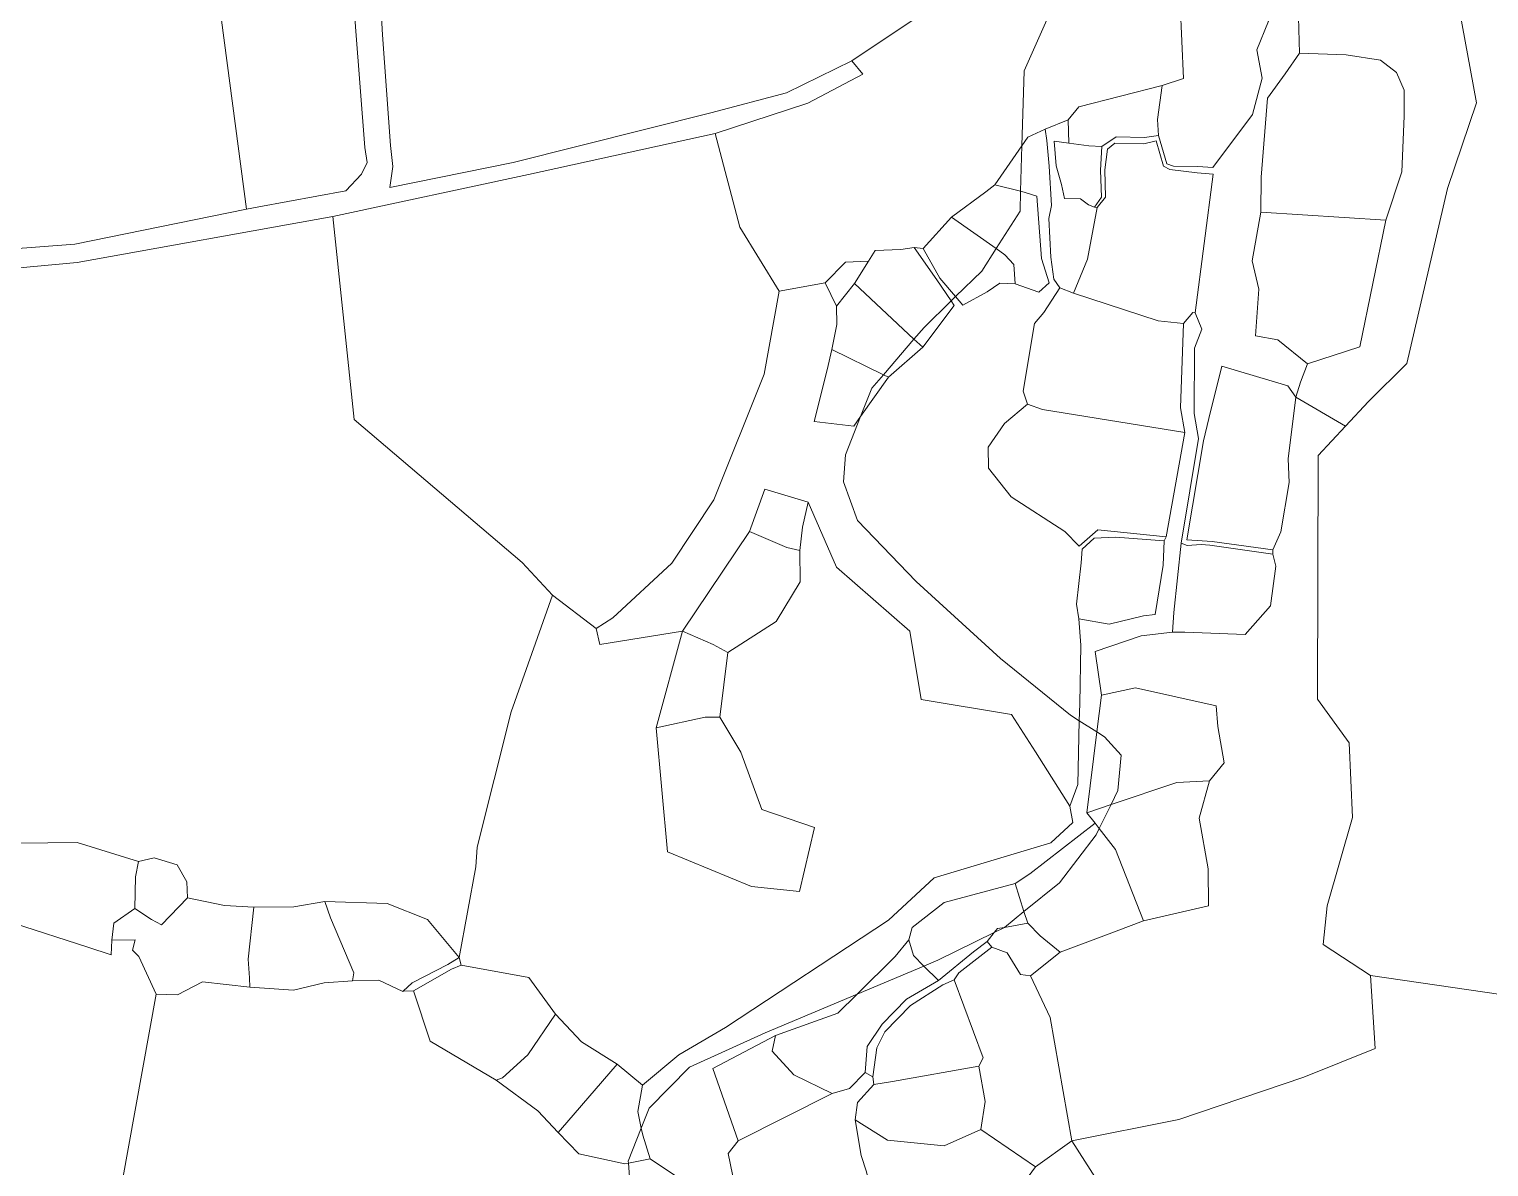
# Model space of a CAD drawing. Header units: metres. Extents: x 542555 to 550520, y 1840485 to 1846995.
# Drawn here: x 548179.3 to 548381.9, y 1843379.2 to 1843537.3 of the extents above; entities that cross this region are included whole.
import ezdxf

# ---------------------------------------------------------------- set-up
doc = ezdxf.new("R2010")
doc.units = ezdxf.units.M
doc.header["$MEASUREMENT"] = 0
doc.layers.add('Level 30', color=7, linetype='Continuous', lineweight=0)

msp = doc.modelspace()

# ---------------------------------------------------------------- linework, layer by layer
at = {"layer": 'Level 30', "color": 7, "linetype": 'Continuous', "lineweight": 0, "flags": 128}
for points in [[(548157.61, 1843505.25), (548185.61, 1843507.42), (548209.46, 1843512.24), (548211.17, 1843512.59), (548223.24, 1843514.79), (548225.42, 1843517.13), (548226.19, 1843518.74), (548225.89, 1843520.83), (548224.6, 1843537.57), (548222.24, 1843574.3), (548220.28, 1843589.96), (548216.44, 1843599.29), (548213.3, 1843608.33), (548213.05, 1843621.15), (548212.42, 1843626.38), (548209.85, 1843648.88), (548205.8, 1843667.67), (548199.53, 1843684.34), (548194.31, 1843691.93), (548189.15, 1843705.32), (548185.9, 1843726.38), (548153.52, 1843714.99)], [(548226.22, 1843574.08), (548228.31, 1843536.48), (548229.42, 1843521.1), (548229.75, 1843518.17), (548229.35, 1843515.26), (548246.49, 1843518.73), (548273.93, 1843525.64), (548284.41, 1843528.44), (548293.51, 1843532.85), (548295.01, 1843531.03), (548287.39, 1843526.97), (548274.5, 1843522.79), (548248.61, 1843517.06), (548221.44, 1843511.26), (548185.95, 1843504.86), (548158.36, 1843502.3)], [(548334.78, 1843560.49), (548293.51, 1843532.85), (548284.41, 1843528.44), (548273.93, 1843525.64), (548246.49, 1843518.73), (548229.35, 1843515.26), (548229.75, 1843518.17), (548229.42, 1843521.1), (548228.31, 1843536.48), (548226.22, 1843574.08)], [(548395.01, 1843401.49), (548365.5, 1843405.8), (548358.95, 1843410.14), (548359.47, 1843415.5), (548362.99, 1843427.74), (548362.52, 1843438.13), (548358.15, 1843444.21), (548358.24, 1843478.05), (548362.03, 1843482.11), (548365.22, 1843485.53), (548370.54, 1843490.83), (548376.19, 1843515.15), (548380.22, 1843527.02), (548377.8, 1843540.12), (548374.48, 1843550.09), (548396.39, 1843551.88)], [(548355.44, 1843540.62), (548355.62, 1843533.91), (548353.64, 1843531.07), (548351.19, 1843527.69), (548350.34, 1843516.71), (548350.26, 1843511.85), (548349.07, 1843505.08), (548350, 1843501.16), (548349.54, 1843494.67), (548352.62, 1843494.09), (548356.76, 1843490.76), (548355.77, 1843488.22), (548355.77, 1843488.22), (548355.14, 1843486.16), (548354.01, 1843487.73), (548344.86, 1843490.46), (548343.04, 1843483.17), (548342.32, 1843480.09), (548340.02, 1843466.31), (548342.14, 1843466.18), (548343.5, 1843466.08), (548351.94, 1843464.96), (548351.92, 1843464.33), (548343.21, 1843465.59), (548341.98, 1843465.68), (548340.05, 1843465.54), (548339.23, 1843465.87), (548341.64, 1843480.4), (548341.01, 1843483.9), (548341.08, 1843492.95), (548342.07, 1843495.59), (548341.18, 1843497.87), (548343.65, 1843517.12), (548341.44, 1843517.32), (548337.65, 1843517.76), (548336.78, 1843518.23), (548335.72, 1843521.76), (548334.01, 1843521.33), (548329.99, 1843521.41), (548328.97, 1843520.6), (548328.63, 1843517.74), (548328.7, 1843513.94), (548327.55, 1843512.5), (548327.2, 1843512.56), (548328.13, 1843513.94), (548328, 1843517.67), (548328.19, 1843520.98), (548330.21, 1843522.33), (548334.11, 1843522.21), (548336.07, 1843522.48), (548337.23, 1843518.54), (548338.13, 1843518.23), (548341.53, 1843518.19), (548343.59, 1843518.04), (548349.11, 1843525.43), (548350.45, 1843530.47), (548349.7, 1843534.4), (548351.34, 1843538.38)], [(548158.36, 1843502.3), (548185.95, 1843504.86), (548221.44, 1843511.26), (548224.41, 1843483.04), (548247.7, 1843463.2), (548251.94, 1843458.66), (548246.18, 1843442.44), (548241.49, 1843423.62), (548241.31, 1843420.91), (548241.31, 1843420.91), (548238.97, 1843408.33), (548234.6, 1843413.6), (548229, 1843415.81), (548220.31, 1843416.11), (548216.01, 1843415.36), (548210.46, 1843415.31), (548206.4, 1843415.55), (548201.24, 1843416.6), (548201.18, 1843418.84), (548199.83, 1843421.18), (548196.62, 1843422.17), (548194.45, 1843421.64), (548185.93, 1843424.28), (548177.81, 1843424.18)], [(548189.34, 1843361.27), (548196.91, 1843403.22), (548199.86, 1843403.11), (548203.33, 1843404.94), (548209.89, 1843404.2), (548215.97, 1843403.78), (548220.25, 1843404.77), (548224.16, 1843405.06), (548227.82, 1843405.18), (548231.17, 1843403.6), (548231.21, 1843403.64), (548232.63, 1843403.66), (548234.95, 1843396.69), (548244.1, 1843391.26), (548249.91, 1843386.99), (548252.7, 1843384.01), (548255.58, 1843381.06), (548261.96, 1843379.63), (548262.4719, 1843379.733), (548262.99, 1843372.7)], [(548269.72, 1843377.5), (548265.49, 1843380.34), (548264.47, 1843383.61), (548264.2609, 1843384.6071), (548265.35, 1843387.36), (548270.96, 1843393.08), (548281.45, 1843397.84), (548294.2127, 1843403.2093), (548291.55, 1843400.56), (548282.88, 1843397.49), (548274.2, 1843392.88), (548277.71, 1843382.83), (548276.34, 1843381.09), (548277.89, 1843373.46)]]:
    msp.add_lwpolyline(points, dxfattribs=at)
for points in [[(548224.6, 1843537.57), (548225.89, 1843520.83), (548226.19, 1843518.74), (548225.42, 1843517.13), (548223.24, 1843514.79), (548211.17, 1843512.59), (548209.46, 1843512.24), (548200.61, 1843579.16), (548220.28, 1843589.96), (548222.24, 1843574.3), (548224.6, 1843537.57)], [(548200.61, 1843579.16), (548209.46, 1843512.24), (548185.61, 1843507.42), (548157.61, 1843505.25), (548153.79, 1843505.67), (548142.92, 1843547.03), (548200.61, 1843579.16)], [(548334.78, 1843560.49), (548334.67, 1843551.66), (548336.1904, 1843549.4344), (548328.43, 1843544.73), (548321.1, 1843539.83), (548317.41, 1843531.49), (548317.106, 1843521.0834), (548313.34, 1843515.64), (548312.1, 1843514.67), (548307.32, 1843511.13), (548303.38, 1843506.79), (548302.16, 1843506.95), (548300.29, 1843506.65), (548296.74, 1843506.54), (548295.8, 1843505.05), (548292.6, 1843504.91), (548289.79, 1843502.04), (548283.42, 1843500.85), (548277.96, 1843509.74), (548274.5, 1843522.79), (548287.39, 1843526.97), (548295.01, 1843531.03), (548293.51, 1843532.85), (548334.78, 1843560.49)], [(548374.48, 1843550.09), (548377.8, 1843540.12), (548380.22, 1843527.02), (548376.19, 1843515.15), (548370.54, 1843490.83), (548365.22, 1843485.53), (548362.03, 1843482.11), (548355.14, 1843486.16), (548355.77, 1843488.22), (548356.76, 1843490.76), (548364.01, 1843493.15), (548367.62, 1843510.72), (548369.86, 1843517.47), (548370.16, 1843525.16), (548370.16, 1843528.77), (548369.12, 1843531.24), (548366.91, 1843532.95), (548362.14, 1843533.7), (548355.62, 1843533.91), (548355.44, 1843540.62), (548373.6, 1843540.78), (548371.14, 1843550.78), (548374.48, 1843550.09)], [(548338.83, 1843546), (548339.55, 1843530.42), (548336.59, 1843529.44), (548325.02, 1843526.46), (548323.52, 1843524.67), (548320.32, 1843523.36), (548317.92, 1843522.26), (548317.106, 1843521.0834), (548317.41, 1843531.49), (548321.1, 1843539.83), (548328.43, 1843544.73), (548336.1904, 1843549.4344), (548336.33, 1843549.23), (548338.83, 1843546)], [(548337.23, 1843518.54), (548336.07, 1843522.48), (548335.92, 1843524.7), (548336.59, 1843529.44), (548339.55, 1843530.42), (548338.83, 1843546), (548341.68, 1843546.86), (548343.36, 1843546.57), (548345.31, 1843545.14), (548351.34, 1843538.38), (548349.7, 1843534.4), (548350.45, 1843530.47), (548349.11, 1843525.43), (548343.59, 1843518.04), (548341.53, 1843518.19), (548338.13, 1843518.23), (548337.23, 1843518.54)], [(548355.62, 1843533.91), (548362.14, 1843533.7), (548366.91, 1843532.95), (548369.12, 1843531.24), (548370.16, 1843528.77), (548370.16, 1843525.16), (548369.86, 1843517.47), (548367.62, 1843510.72), (548350.26, 1843511.85), (548350.34, 1843516.71), (548351.19, 1843527.69), (548353.64, 1843531.07), (548355.62, 1843533.91)], [(548323.52, 1843524.67), (548325.02, 1843526.46), (548336.59, 1843529.44), (548335.92, 1843524.7), (548336.07, 1843522.48), (548334.11, 1843522.21), (548330.21, 1843522.33), (548328.19, 1843520.98), (548326.38, 1843521.05), (548323.63, 1843521.42), (548323.52, 1843524.67)], [(548327.2, 1843512.56), (548327.55, 1843512.5), (548326.2, 1843505.32), (548324.26, 1843500.6), (548322.37, 1843501.34), (548321.55, 1843502.53), (548321.1, 1843505.61), (548320.83, 1843510.95), (548321.21, 1843512.78), (548320.9, 1843518.25), (548320.58, 1843521.82), (548320.32, 1843523.36), (548323.52, 1843524.67), (548323.63, 1843521.42), (548321.57, 1843521.71), (548321.87, 1843518.27), (548322.58, 1843515.69), (548323.02, 1843513.74), (548325.22, 1843513.72), (548326.33, 1843512.86), (548327.2, 1843512.56)], [(548274.5, 1843522.79), (548277.96, 1843509.74), (548283.42, 1843500.85), (548281.31, 1843489.34), (548274.34, 1843471.87), (548268.52, 1843463.11), (548260.29, 1843455.48), (548258.01, 1843454.02), (548251.94, 1843458.66), (548247.7, 1843463.2), (548224.41, 1843483.04), (548221.44, 1843511.26), (548248.61, 1843517.06), (548274.5, 1843522.79)], [(548317.9, 1843485.18), (548314.7, 1843482.5), (548312.43, 1843479.22), (548312.48, 1843476.28), (548315.63, 1843472.28), (548323.06, 1843467.49), (548325.04, 1843465.45), (548327.63, 1843467.7), (548337.15, 1843466.76), (548336.84, 1843466.17), (548330.1, 1843466.7), (548327.13, 1843466.56), (548325.48, 1843465.05), (548325.34, 1843463.15), (548324.7, 1843457.38), (548325.01, 1843455.36), (548325.28, 1843451.72), (548325.13, 1843443.56), (548325.0709, 1843441.1907), (548323.85, 1843441.97), (548314.12, 1843449.86), (548302.44, 1843460.56), (548294.26, 1843469.03), (548292.33, 1843474.38), (548292.6, 1843478.16), (548294.7158, 1843483.4581), (548298.6, 1843488.92), (548303.34, 1843493.08), (548307.7, 1843498.9), (548307.2782, 1843499.5188), (548307.8862, 1843500.1124), (548308.9, 1843498.91), (548312.27, 1843500.78), (548314.04, 1843502), (548316.17, 1843501.89), (548319.43, 1843500.74), (548320.88, 1843502.02), (548319.84, 1843505.41), (548319.17, 1843514.09), (548316.94, 1843514.74), (548316.9208, 1843514.7448), (548317.106, 1843521.0834), (548317.92, 1843522.26), (548320.32, 1843523.36), (548320.58, 1843521.82), (548320.9, 1843518.25), (548321.21, 1843512.78), (548320.83, 1843510.95), (548321.1, 1843505.61), (548321.55, 1843502.53), (548322.37, 1843501.34), (548320.17, 1843497.91), (548318.86, 1843496.39), (548317.27, 1843486.97), (548317.9, 1843485.18)], [(548313.34, 1843515.64), (548317.106, 1843521.0834), (548316.9208, 1843514.7448), (548313.34, 1843515.64)], [(548323.63, 1843521.42), (548326.38, 1843521.05), (548328.19, 1843520.98), (548328, 1843517.67), (548328.13, 1843513.94), (548327.2, 1843512.56), (548326.33, 1843512.86), (548325.22, 1843513.72), (548323.02, 1843513.74), (548322.58, 1843515.69), (548321.87, 1843518.27), (548321.57, 1843521.71), (548323.63, 1843521.42)], [(548343.65, 1843517.12), (548341.18, 1843497.87), (548340.84, 1843497.91), (548339.55, 1843496.39), (548336.01, 1843496.76), (548324.26, 1843500.6), (548326.2, 1843505.32), (548327.55, 1843512.5), (548328.7, 1843513.94), (548328.63, 1843517.74), (548328.97, 1843520.6), (548329.99, 1843521.41), (548334.01, 1843521.33), (548335.72, 1843521.76), (548336.78, 1843518.23), (548337.65, 1843517.76), (548341.44, 1843517.32), (548343.65, 1843517.12)], [(548313.34, 1843515.64), (548316.9208, 1843514.7448), (548316.84, 1843511.98), (548313.5173, 1843506.7835), (548307.32, 1843511.13), (548312.1, 1843514.67), (548313.34, 1843515.64)], [(548316.9208, 1843514.7448), (548316.94, 1843514.74), (548319.17, 1843514.09), (548319.84, 1843505.41), (548320.88, 1843502.02), (548319.43, 1843500.74), (548316.17, 1843501.89), (548315.96, 1843504.56), (548314.72, 1843505.94), (548313.5173, 1843506.7835), (548316.84, 1843511.98), (548316.9208, 1843514.7448)], [(548364.01, 1843493.15), (548356.76, 1843490.76), (548352.62, 1843494.09), (548349.54, 1843494.67), (548350, 1843501.16), (548349.07, 1843505.08), (548350.26, 1843511.85), (548367.62, 1843510.72), (548364.01, 1843493.15)], [(548307.32, 1843511.13), (548313.5173, 1843506.7835), (548311.52, 1843503.66), (548307.8862, 1843500.1124), (548305.73, 1843502.67), (548303.38, 1843506.79), (548307.32, 1843511.13)], [(548302.16, 1843506.95), (548305.28, 1843502.45), (548307.2782, 1843499.5188), (548303.51, 1843495.84), (548302.1212, 1843494.2165), (548293.86, 1843501.92), (548295.8, 1843505.05), (548296.74, 1843506.54), (548300.29, 1843506.65), (548302.16, 1843506.95)], [(548303.38, 1843506.79), (548305.73, 1843502.67), (548307.8862, 1843500.1124), (548307.2782, 1843499.5188), (548305.28, 1843502.45), (548302.16, 1843506.95), (548303.38, 1843506.79)], [(548308.9, 1843498.91), (548307.8862, 1843500.1124), (548311.52, 1843503.66), (548313.5173, 1843506.7835), (548314.72, 1843505.94), (548315.96, 1843504.56), (548316.17, 1843501.89), (548314.04, 1843502), (548312.27, 1843500.78), (548308.9, 1843498.91)], [(548295.8, 1843505.05), (548293.86, 1843501.92), (548291.36, 1843498.79), (548289.79, 1843502.04), (548292.6, 1843504.91), (548295.8, 1843505.05)], [(548324.85, 1843432.33), (548323.77, 1843429.34), (548319, 1843436.87), (548315.64, 1843442.09), (548303.13, 1843444.15), (548301.56, 1843453.64), (548291.36, 1843462.54), (548287.44, 1843471.56), (548281.4, 1843473.38), (548279.27, 1843467.49), (548269.97, 1843453.66), (548258.5, 1843451.79), (548258.01, 1843454.02), (548260.29, 1843455.48), (548268.52, 1843463.11), (548274.34, 1843471.87), (548281.31, 1843489.34), (548283.42, 1843500.85), (548289.79, 1843502.04), (548291.36, 1843498.79), (548291.42, 1843496.26), (548290.72, 1843492.75), (548290.08, 1843489.95), (548288.24, 1843482.79), (548293.75, 1843482.1), (548294.7158, 1843483.4581), (548292.6, 1843478.16), (548292.33, 1843474.38), (548294.26, 1843469.03), (548302.44, 1843460.56), (548314.12, 1843449.86), (548323.85, 1843441.97), (548325.0709, 1843441.1907), (548324.85, 1843432.33)], [(548293.86, 1843501.92), (548302.1212, 1843494.2165), (548297.8868, 1843489.2666), (548290.72, 1843492.75), (548291.42, 1843496.26), (548291.36, 1843498.79), (548293.86, 1843501.92)], [(548319.95, 1843484.43), (548317.9, 1843485.18), (548317.27, 1843486.97), (548318.86, 1843496.39), (548320.17, 1843497.91), (548322.37, 1843501.34), (548324.26, 1843500.6), (548336.01, 1843496.76), (548339.55, 1843496.39), (548339.12, 1843484.66), (548339.7, 1843481.25), (548319.95, 1843484.43)], [(548307.2782, 1843499.5188), (548307.7, 1843498.9), (548303.34, 1843493.08), (548302.1212, 1843494.2165), (548303.51, 1843495.84), (548307.2782, 1843499.5188)], [(548341.18, 1843497.87), (548342.07, 1843495.59), (548341.08, 1843492.95), (548341.01, 1843483.9), (548341.64, 1843480.4), (548339.23, 1843465.87), (548338.18, 1843456.22), (548338.01, 1843453.5), (548333.68, 1843453.01), (548327.27, 1843450.82), (548328.14, 1843444.77), (548327.4996, 1843439.6405), (548325.0709, 1843441.1907), (548325.13, 1843443.56), (548325.28, 1843451.72), (548325.01, 1843455.36), (548329.21, 1843454.63), (548334, 1843455.78), (548335.59, 1843455.98), (548336.7, 1843462.8), (548336.84, 1843466.17), (548337.15, 1843466.76), (548339.7, 1843481.25), (548339.12, 1843484.66), (548339.55, 1843496.39), (548340.84, 1843497.91), (548341.18, 1843497.87)], [(548302.1212, 1843494.2165), (548303.34, 1843493.08), (548298.6, 1843488.92), (548297.8868, 1843489.2666), (548302.1212, 1843494.2165)], [(548290.72, 1843492.75), (548297.8868, 1843489.2666), (548296.29, 1843487.4), (548294.7158, 1843483.4581), (548293.75, 1843482.1), (548288.24, 1843482.79), (548290.08, 1843489.95), (548290.72, 1843492.75)], [(548353.05, 1843467.44), (548351.94, 1843464.96), (548343.5, 1843466.08), (548342.14, 1843466.18), (548340.02, 1843466.31), (548342.32, 1843480.09), (548343.04, 1843483.17), (548344.86, 1843490.46), (548354.01, 1843487.73), (548355.14, 1843486.16), (548354.06, 1843477.6), (548354.19, 1843474.28), (548353.05, 1843467.44)], [(548298.6, 1843488.92), (548294.7158, 1843483.4581), (548296.29, 1843487.4), (548297.8868, 1843489.2666), (548298.6, 1843488.92)], [(548365.5, 1843405.8), (548366.14, 1843395.66), (548356.26, 1843391.69), (548338.89, 1843385.83), (548324.05, 1843382.84), (548321.03, 1843399.98), (548318.28, 1843405.75), (548322.4, 1843409.03), (548328.47, 1843411.34), (548334, 1843413.41), (548343.03, 1843415.49), (548342.94, 1843420.61), (548341.71, 1843427.68), (548343.14, 1843432.83), (548345.2, 1843435.35), (548344.32, 1843440.4), (548344.06, 1843443.25), (548332.86, 1843445.76), (548328.14, 1843444.77), (548327.27, 1843450.82), (548333.68, 1843453.01), (548338.01, 1843453.5), (548339.7, 1843453.51), (548348.12, 1843453.19), (548351.61, 1843457.14), (548352.36, 1843462.69), (548351.92, 1843464.33), (548351.94, 1843464.96), (548353.05, 1843467.44), (548354.19, 1843474.28), (548354.06, 1843477.6), (548355.14, 1843486.16), (548362.03, 1843482.11), (548358.24, 1843478.05), (548358.15, 1843444.21), (548362.52, 1843438.13), (548362.99, 1843427.74), (548359.47, 1843415.5), (548358.95, 1843410.14), (548365.5, 1843405.8)], [(548317.9, 1843485.18), (548319.95, 1843484.43), (548339.7, 1843481.25), (548337.15, 1843466.76), (548327.63, 1843467.7), (548325.04, 1843465.45), (548323.06, 1843467.49), (548315.63, 1843472.28), (548312.48, 1843476.28), (548312.43, 1843479.22), (548314.7, 1843482.5), (548317.9, 1843485.18)], [(548286.62, 1843468.08), (548286.26, 1843464.84), (548284.46, 1843465.25), (548279.27, 1843467.49), (548281.4, 1843473.38), (548287.44, 1843471.56), (548286.62, 1843468.08)], [(548324.18, 1843427.07), (548321.11, 1843424.23), (548304.94, 1843419.36), (548298.6, 1843413.49), (548275.95, 1843398.59), (548269.47, 1843394.81), (548264.41, 1843390.56), (548260.93, 1843393.51), (548255.98, 1843396.59), (548252.36, 1843400.46), (548248.63, 1843405.54), (548239.23, 1843407.27), (548238.97, 1843408.33), (548241.31, 1843420.91), (548241.49, 1843423.62), (548246.18, 1843442.44), (548251.94, 1843458.66), (548258.01, 1843454.02), (548258.5, 1843451.79), (548269.97, 1843453.66), (548266.34, 1843440.2), (548267.88, 1843422.97), (548279.57, 1843418.16), (548286.22, 1843417.5), (548288.3, 1843426.35), (548281.01, 1843428.87), (548278.1, 1843436.84), (548275.15, 1843441.69), (548276.28, 1843450.7), (548283, 1843455), (548286.34, 1843460.48), (548286.26, 1843464.84), (548286.62, 1843468.08), (548287.44, 1843471.56), (548291.36, 1843462.54), (548301.56, 1843453.64), (548303.13, 1843444.15), (548315.64, 1843442.09), (548319, 1843436.87), (548323.77, 1843429.34), (548324.18, 1843427.07)], [(548283, 1843455), (548276.28, 1843450.7), (548274.25, 1843451.77), (548269.97, 1843453.66), (548279.27, 1843467.49), (548284.46, 1843465.25), (548286.26, 1843464.84), (548286.34, 1843460.48), (548283, 1843455)], [(548325.01, 1843455.36), (548324.7, 1843457.38), (548325.34, 1843463.15), (548325.48, 1843465.05), (548327.13, 1843466.56), (548330.1, 1843466.7), (548336.84, 1843466.17), (548336.7, 1843462.8), (548335.59, 1843455.98), (548334, 1843455.78), (548329.21, 1843454.63), (548325.01, 1843455.36)], [(548339.7, 1843453.51), (548338.01, 1843453.5), (548338.18, 1843456.22), (548339.23, 1843465.87), (548340.05, 1843465.54), (548341.98, 1843465.68), (548343.21, 1843465.59), (548351.92, 1843464.33), (548352.36, 1843462.69), (548351.61, 1843457.14), (548348.12, 1843453.19), (548339.7, 1843453.51)], [(548276.28, 1843450.7), (548275.15, 1843441.69), (548273.11, 1843441.71), (548266.34, 1843440.2), (548269.97, 1843453.66), (548274.25, 1843451.77), (548276.28, 1843450.7)], [(548345.2, 1843435.35), (548343.14, 1843432.83), (548338.63, 1843432.61), (548329.4738, 1843429.5555), (548330.43, 1843431.49), (548330.88, 1843436.4), (548328.55, 1843438.97), (548327.4996, 1843439.6405), (548328.14, 1843444.77), (548332.86, 1843445.76), (548344.06, 1843443.25), (548344.32, 1843440.4), (548345.2, 1843435.35)], [(548327.4996, 1843439.6405), (548326.1, 1843428.43), (548327.28, 1843426.96), (548318.19, 1843419.93), (548316.15, 1843418.57), (548306.3, 1843415.95), (548301.88, 1843412.5), (548301.4, 1843410.76), (548299.5, 1843408.47), (548294.2127, 1843403.2093), (548281.45, 1843397.84), (548270.96, 1843393.08), (548265.35, 1843387.36), (548264.2609, 1843384.6071), (548263.78, 1843386.9), (548264.41, 1843390.56), (548269.47, 1843394.81), (548275.95, 1843398.59), (548298.6, 1843413.49), (548304.94, 1843419.36), (548321.11, 1843424.23), (548324.18, 1843427.07), (548323.77, 1843429.34), (548324.85, 1843432.33), (548325.0709, 1843441.1907), (548327.4996, 1843439.6405)], [(548275.15, 1843441.69), (548278.1, 1843436.84), (548281.01, 1843428.87), (548288.3, 1843426.35), (548286.22, 1843417.5), (548279.57, 1843418.16), (548267.88, 1843422.97), (548266.34, 1843440.2), (548273.11, 1843441.71), (548275.15, 1843441.69)], [(548330.43, 1843431.49), (548329.4738, 1843429.5555), (548326.1, 1843428.43), (548327.4996, 1843439.6405), (548328.55, 1843438.97), (548330.88, 1843436.4), (548330.43, 1843431.49)], [(548343.03, 1843415.49), (548334, 1843413.41), (548330.11, 1843423.33), (548327.8374, 1843426.245), (548329.4738, 1843429.5555), (548338.63, 1843432.61), (548343.14, 1843432.83), (548341.71, 1843427.68), (548342.94, 1843420.61), (548343.03, 1843415.49)], [(548326.1, 1843428.43), (548329.4738, 1843429.5555), (548327.8374, 1843426.245), (548327.28, 1843426.96), (548326.1, 1843428.43)], [(548327.28, 1843426.96), (548327.8374, 1843426.245), (548327.4, 1843425.36), (548322.3, 1843418.69), (548317.3887, 1843414.692), (548316.15, 1843418.57), (548318.19, 1843419.93), (548327.28, 1843426.96)], [(548328.47, 1843411.34), (548322.4, 1843409.03), (548319.64, 1843411.32), (548317.91, 1843413.06), (548317.3887, 1843414.692), (548322.3, 1843418.69), (548327.4, 1843425.36), (548327.8374, 1843426.245), (548330.11, 1843423.33), (548334, 1843413.41), (548328.47, 1843411.34)], [(548177.81, 1843424.18), (548185.93, 1843424.28), (548194.45, 1843421.64), (548194.04, 1843419.54), (548193.93, 1843415.14), (548191.03, 1843413.07), (548190.76, 1843410.72), (548190.64, 1843408.69), (548187.44, 1843409.76), (548177.1, 1843413.08), (548177.24, 1843416.74), (548177.81, 1843424.18)], [(548194.45, 1843421.64), (548196.62, 1843422.17), (548199.83, 1843421.18), (548201.18, 1843418.84), (548201.24, 1843416.6), (548197.65, 1843412.83), (548196.26, 1843413.61), (548193.93, 1843415.14), (548194.04, 1843419.54), (548194.45, 1843421.64)], [(548316.15, 1843418.57), (548317.3887, 1843414.692), (548314.6981, 1843412.5017), (548313.71, 1843412.33), (548313.262, 1843411.7692), (548305.41, 1843407.92), (548303.5043, 1843407.1183), (548302.04, 1843408.57), (548301.4, 1843410.76), (548301.88, 1843412.5), (548306.3, 1843415.95), (548316.15, 1843418.57)], [(548201.24, 1843416.6), (548206.4, 1843415.55), (548210.46, 1843415.31), (548209.69, 1843408.06), (548209.86, 1843405.47), (548209.89, 1843404.2), (548203.33, 1843404.94), (548199.86, 1843403.11), (548196.91, 1843403.22), (548194.5, 1843408.46), (548193.61, 1843409.33), (548193.98, 1843410.77), (548190.76, 1843410.72), (548191.03, 1843413.07), (548193.93, 1843415.14), (548196.26, 1843413.61), (548197.65, 1843412.83), (548201.24, 1843416.6)], [(548220.31, 1843416.11), (548221.1, 1843413.8), (548224.34, 1843406.2), (548224.16, 1843405.06), (548220.25, 1843404.77), (548215.97, 1843403.78), (548209.89, 1843404.2), (548209.86, 1843405.47), (548209.69, 1843408.06), (548210.46, 1843415.31), (548216.01, 1843415.36), (548220.31, 1843416.11)], [(548220.31, 1843416.11), (548229, 1843415.81), (548234.6, 1843413.6), (548238.97, 1843408.33), (548237.41, 1843407.33), (548232.47, 1843404.81), (548231.21, 1843403.64), (548231.17, 1843403.6), (548227.82, 1843405.18), (548224.16, 1843405.06), (548224.34, 1843406.2), (548221.1, 1843413.8), (548220.31, 1843416.11)], [(548317.91, 1843413.06), (548314.6981, 1843412.5017), (548317.3887, 1843414.692), (548317.91, 1843413.06)], [(548322.4, 1843409.03), (548318.28, 1843405.75), (548316.91, 1843405.93), (548315.04, 1843408.97), (548312.94, 1843409.77), (548312.28, 1843410.54), (548313.262, 1843411.7692), (548314.61, 1843412.43), (548314.6981, 1843412.5017), (548317.91, 1843413.06), (548319.64, 1843411.32), (548322.4, 1843409.03)], [(548313.262, 1843411.7692), (548313.71, 1843412.33), (548314.6981, 1843412.5017), (548314.61, 1843412.43), (548313.262, 1843411.7692)], [(548301.4, 1843410.76), (548302.04, 1843408.57), (548303.5043, 1843407.1183), (548294.2127, 1843403.2093), (548299.5, 1843408.47), (548301.4, 1843410.76)], [(548312.28, 1843410.54), (548312.94, 1843409.77), (548308.34, 1843406.17), (548307.69, 1843405.21), (548306.12, 1843404.52), (548301.63, 1843401.64), (548298.08, 1843397.98), (548296.95, 1843395.78), (548296.39, 1843391.75), (548295.34, 1843392.33), (548295.61, 1843395.96), (548297.7, 1843399.06), (548301.08, 1843402.54), (548305.52, 1843405.12), (548310.36, 1843409.08), (548312.28, 1843410.54)], [(548313.262, 1843411.7692), (548312.28, 1843410.54), (548310.36, 1843409.08), (548305.52, 1843405.12), (548303.5043, 1843407.1183), (548305.41, 1843407.92), (548313.262, 1843411.7692)], [(548324.05, 1843382.84), (548319.01, 1843379.24), (548311.4, 1843384.41), (548312, 1843388.29), (548311.1, 1843393.24), (548311.74, 1843394.37), (548307.69, 1843405.21), (548308.34, 1843406.17), (548312.94, 1843409.77), (548315.04, 1843408.97), (548316.91, 1843405.93), (548318.28, 1843405.75), (548321.03, 1843399.98), (548324.05, 1843382.84)], [(548238.97, 1843408.33), (548239.23, 1843407.27), (548237.91, 1843406.69), (548232.63, 1843403.66), (548231.21, 1843403.64), (548232.47, 1843404.81), (548237.41, 1843407.33), (548238.97, 1843408.33)], [(548239.23, 1843407.27), (548248.63, 1843405.54), (548252.36, 1843400.46), (548248.53, 1843394.78), (548245, 1843391.6), (548244.1, 1843391.26), (548234.95, 1843396.69), (548232.63, 1843403.66), (548237.91, 1843406.69), (548239.23, 1843407.27)], [(548303.5043, 1843407.1183), (548305.52, 1843405.12), (548301.08, 1843402.54), (548297.7, 1843399.06), (548295.61, 1843395.96), (548295.34, 1843392.33), (548293.16, 1843390.11), (548290.76, 1843389.44), (548285.46, 1843392.02), (548282.41, 1843395.31), (548282.88, 1843397.49), (548291.55, 1843400.56), (548294.2127, 1843403.2093), (548303.5043, 1843407.1183)], [(548311.74, 1843394.37), (548311.1, 1843393.24), (548299.12, 1843391.09), (548296.56, 1843390.65), (548296.39, 1843391.75), (548296.95, 1843395.78), (548298.08, 1843397.98), (548301.63, 1843401.64), (548306.12, 1843404.52), (548307.69, 1843405.21), (548311.74, 1843394.37)], [(548365.5, 1843405.8), (548395.01, 1843401.49), (548400.54, 1843400.48), (548386.7, 1843376.59), (548383.88, 1843369.85), (548379.26, 1843356.2), (548374.89, 1843350.14), (548370.66, 1843347.55), (548364, 1843346.71), (548365.6, 1843353.95), (548357.18, 1843357.21), (548339.61, 1843358.43), (548324.05, 1843382.84), (548338.89, 1843385.83), (548356.26, 1843391.69), (548366.14, 1843395.66), (548365.5, 1843405.8)], [(548253.93, 1843385.4), (548252.7, 1843384.01), (548249.91, 1843386.99), (548244.1, 1843391.26), (548245, 1843391.6), (548248.53, 1843394.78), (548252.36, 1843400.46), (548255.98, 1843396.59), (548260.93, 1843393.51), (548253.93, 1843385.4)], [(548290.76, 1843389.44), (548277.71, 1843382.83), (548274.2, 1843392.88), (548282.88, 1843397.49), (548282.41, 1843395.31), (548285.46, 1843392.02), (548290.76, 1843389.44)], [(548260.93, 1843393.51), (548264.41, 1843390.56), (548263.78, 1843386.9), (548264.2609, 1843384.6071), (548262.45, 1843380.03), (548262.4719, 1843379.733), (548261.96, 1843379.63), (548255.58, 1843381.06), (548252.7, 1843384.01), (548253.93, 1843385.4), (548260.93, 1843393.51)], [(548297.54, 1843369.6), (548298.02, 1843366.69), (548295.77, 1843366.29), (548279.24, 1843359.97), (548277.15, 1843361.61), (548277.89, 1843373.46), (548276.34, 1843381.09), (548277.71, 1843382.83), (548290.76, 1843389.44), (548293.16, 1843390.11), (548295.34, 1843392.33), (548296.39, 1843391.75), (548296.56, 1843390.65), (548294.26, 1843388.16), (548293.97, 1843385.76), (548294.79, 1843380.8), (548295.51, 1843378.53), (548297.54, 1843369.6)], [(548311.1, 1843393.24), (548312, 1843388.29), (548311.4, 1843384.41), (548306.31, 1843382.13), (548298.43, 1843382.95), (548293.97, 1843385.76), (548294.26, 1843388.16), (548296.56, 1843390.65), (548299.12, 1843391.09), (548311.1, 1843393.24)], [(548265.49, 1843380.34), (548262.4719, 1843379.733), (548262.45, 1843380.03), (548264.2609, 1843384.6071), (548264.47, 1843383.61), (548265.49, 1843380.34)], [(548319.01, 1843379.24), (548311.64, 1843369.19), (548299.84, 1843370.02), (548297.54, 1843369.6), (548295.51, 1843378.53), (548294.79, 1843380.8), (548293.97, 1843385.76), (548298.43, 1843382.95), (548306.31, 1843382.13), (548311.4, 1843384.41), (548319.01, 1843379.24)], [(548365.6, 1843353.95), (548364, 1843346.71), (548354.81, 1843347.24), (548344.09, 1843345.55), (548342.22, 1843341.69), (548337.74, 1843335.19), (548321.02, 1843328.15), (548310.43, 1843324.37), (548304.09, 1843320.08), (548299.61, 1843317.32), (548296.6, 1843320.22), (548298.9, 1843328.01), (548298.63, 1843330.75), (548302.15, 1843343.37), (548306.02, 1843345.97), (548308.15, 1843358.07), (548309.43, 1843363.33), (548311.64, 1843369.19), (548319.01, 1843379.24), (548324.05, 1843382.84), (548339.61, 1843358.43), (548357.18, 1843357.21), (548365.6, 1843353.95)], [(548268.35, 1843362.25), (548266.3329, 1843362.2868), (548265.26, 1843364.55), (548262.99, 1843372.7), (548262.4719, 1843379.733), (548265.49, 1843380.34), (548269.72, 1843377.5), (548269, 1843370.38), (548268.35, 1843362.25)]]:
    msp.add_lwpolyline(points, close=True, dxfattribs=at)

doc.saveas('drawing.dxf')
